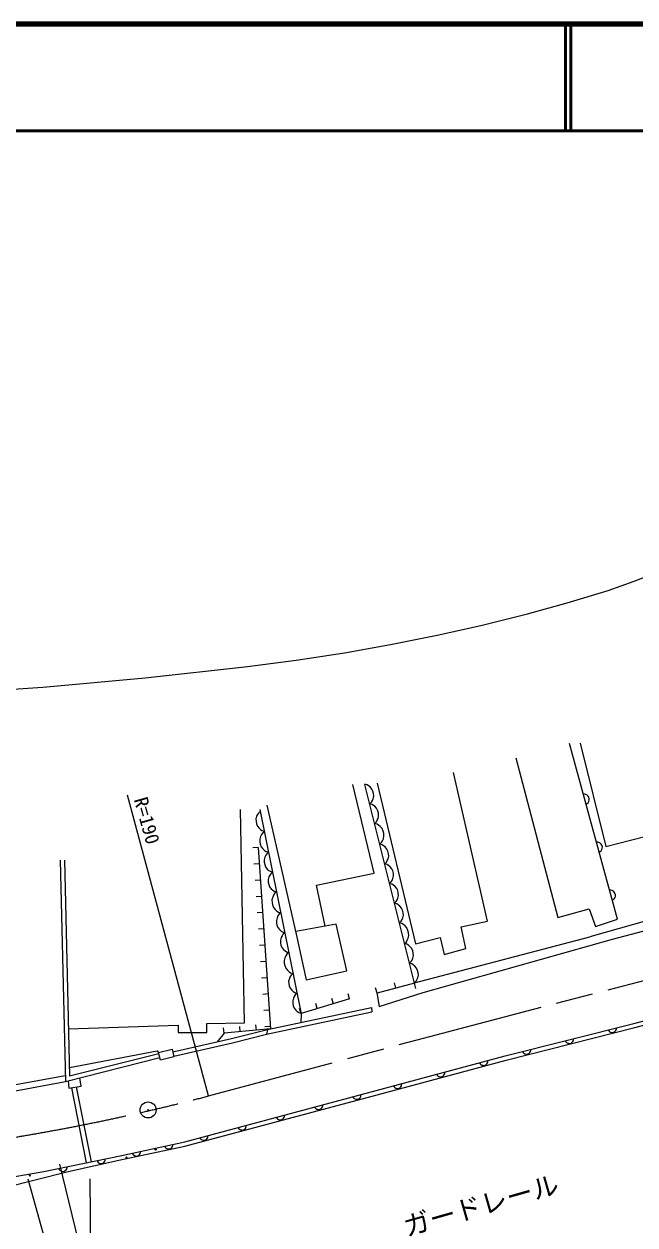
# Model space of a CAD drawing. Units: millimetres, scale not verified. Extents: x 40000 to 680000, y 20000 to 380000.
# Drawn here: x 458004 to 515274, y 267422 to 380000 of the extents above; entities that cross this region are included whole.
import ezdxf
from ezdxf.enums import TextEntityAlignment as Align

# ---------------------------------------------------------------- set-up
doc = ezdxf.new("R2010")
doc.units = ezdxf.units.MM
doc.header["$LTSCALE"] = 1000
doc.linetypes.add('CHAIN', pattern=[18.5, 12, -1.5, 3.5, -1.5])
for name, color, linetype, lineweight in [('M-BGD', 7, 'Continuous', 25), ('M-BMK', 2, 'CHAIN', 13), ('M-BMK-SRVR', 3, 'Continuous', 25), ('M-STR-HTXT', 7, 'Continuous', 13), ('M-TTL', 2, 'Continuous', 140), ('M-TTL-LINE', 7, 'Continuous', 50)]:
    doc.layers.add(name, color=color, linetype=linetype, lineweight=lineweight)
doc.styles.add('ＭＳ ゴシック', font='')
doc.styles.get('ＭＳ ゴシック').set_extended_font_data('MS Gothic')

msp = doc.modelspace()

# ---------------------------------------------------------------- linework, layer by layer
at = {"layer": 'M-BGD'}
for p, q in [((513630, 296089), (509142, 312545)), ((510145, 312580), (512550, 302911)), ((504114, 311201), (508035, 296236)), ((501440, 295913), (498250, 309840)), ((490826, 300392), (488816, 308713)), ((490168, 308685), (489956, 308749)), ((494733, 289581), (489963, 308720)), ((490306, 308602), (490168, 308685)), ((490454, 308482), (490306, 308602)), ((490619, 308288), (490454, 308482)), ((491103, 308838), (494692, 293766)), ((490711, 308076), (490619, 308288)), ((490655, 307201), (490729, 307376)), ((490766, 307855), (490711, 308076)), ((490729, 307376), (490785, 307624)), ((490785, 307624), (490766, 307855)), ((510557, 307812), (510431, 307819)), ((510669, 307781), (510557, 307812)), ((510792, 307710), (510669, 307781)), ((510876, 307630), (510792, 307710)), ((510946, 307524), (510876, 307630)), ((510989, 307370), (510946, 307524)), ((510982, 307244), (510989, 307370)), ((478672, 286375), (478305, 306367)), ((480108, 306365), (483973, 287223)), ((480765, 306772), (483526, 294686)), ((490416, 306906), (490572, 307062)), ((490627, 306841), (490416, 306906)), ((490572, 307062), (490655, 307201)), ((490766, 306758), (490627, 306841)), ((490913, 306638), (490766, 306758)), ((491079, 306445), (490913, 306638)), ((491171, 306232), (491079, 306445)), ((491226, 306011), (491171, 306232)), ((510694, 306854), (510799, 306925)), ((510799, 306925), (510880, 307009)), ((510880, 307009), (510950, 307131)), ((510950, 307131), (510982, 307244)), ((479809, 305730), (479743, 305484)), ((479743, 305484), (479751, 305253)), ((479751, 305253), (479796, 305030)), ((479891, 305902), (479809, 305730)), ((479980, 306036), (479891, 305902)), ((480144, 306186), (479980, 306036)), ((490875, 305062), (491032, 305219)), ((491032, 305219), (491115, 305357)), ((491115, 305357), (491189, 305532)), ((491189, 305532), (491244, 305781)), ((491244, 305781), (491226, 306011)), ((479796, 305030), (479878, 304814)), ((479878, 304814), (480035, 304613)), ((480035, 304613), (480177, 304487)), ((480254, 304025), (480168, 303844)), ((480177, 304487), (480311, 304397)), ((480348, 304166), (480254, 304025)), ((480311, 304397), (480520, 304323)), ((480520, 304323), (480348, 304166)), ((491098, 304994), (490875, 305062)), ((491244, 304907), (491098, 304994)), ((491399, 304780), (491244, 304907)), ((491573, 304577), (491399, 304780)), ((491670, 304353), (491573, 304577)), ((491728, 304121), (491670, 304353)), ((491747, 303878), (491728, 304121)), ((480168, 303844), (480098, 303585)), ((480098, 303585), (480106, 303342)), ((480106, 303342), (480154, 303107)), ((480154, 303107), (480240, 302879)), ((480240, 302879), (480405, 302668)), ((491359, 303122), (491524, 303286)), ((491571, 303057), (491359, 303122)), ((491524, 303286), (491611, 303432)), ((491709, 302974), (491571, 303057)), ((491611, 303432), (491689, 303616)), ((491689, 303616), (491747, 303878)), ((491856, 302854), (491709, 302974)), ((492022, 302660), (491856, 302854)), ((511784, 303313), (511658, 303320)), ((511896, 303281), (511784, 303313)), ((512019, 303211), (511896, 303281)), ((512103, 303131), (512019, 303211)), ((512174, 303025), (512103, 303131)), ((512216, 302871), (512174, 303025)), ((512209, 302745), (512216, 302871)), ((512550, 302911), (516182, 303844)), ((479955, 302803), (479456, 302770)), ((479955, 302803), (481098, 285807)), ((480405, 302668), (480555, 302535)), ((480581, 301908), (480515, 301662)), ((480555, 302535), (480696, 302441)), ((480663, 302079), (480581, 301908)), ((480752, 302213), (480663, 302079)), ((480696, 302441), (480916, 302363)), ((480916, 302363), (480752, 302213)), ((492114, 302448), (492022, 302660)), ((492058, 301573), (492132, 301748)), ((492169, 302227), (492114, 302448)), ((492132, 301748), (492187, 301997)), ((492187, 301997), (492169, 302227)), ((511921, 302355), (512026, 302425)), ((512026, 302425), (512107, 302510)), ((512107, 302510), (512177, 302632)), ((512177, 302632), (512209, 302745)), ((461396, 301615), (461887, 280879)), ((461796, 301625), (462275, 281389)), ((480057, 301278), (479559, 301244)), ((480515, 301662), (480523, 301431)), ((480523, 301431), (480568, 301207)), ((480568, 301207), (480650, 300991)), ((480650, 300991), (480807, 300790)), ((480807, 300790), (480949, 300664)), ((480949, 300664), (481083, 300575)), ((491818, 301278), (491975, 301435)), ((492030, 301213), (491818, 301278)), ((491975, 301435), (492058, 301573)), ((492168, 301130), (492030, 301213)), ((492316, 301010), (492168, 301130)), ((492481, 300817), (492316, 301010)), ((492573, 300605), (492481, 300817)), ((492629, 300383), (492573, 300605)), ((480160, 299753), (479661, 299719)), ((480957, 300045), (480891, 299799)), ((480891, 299799), (480899, 299568)), ((480899, 299568), (480944, 299345)), ((481039, 300217), (480957, 300045)), ((481128, 300351), (481039, 300217)), ((481083, 300575), (481292, 300500)), ((481292, 300500), (481128, 300351)), ((485427, 299288), (490826, 300392)), ((492278, 299434), (492434, 299591)), ((492434, 299591), (492518, 299729)), ((492518, 299729), (492591, 299904)), ((492591, 299904), (492647, 300153)), ((492647, 300153), (492629, 300383)), ((480944, 299345), (481026, 299129)), ((481026, 299129), (481183, 298928)), ((481183, 298928), (481325, 298801)), ((481402, 298339), (481316, 298159)), ((481325, 298801), (481459, 298712)), ((481496, 298481), (481402, 298339)), ((481459, 298712), (481668, 298638)), ((481668, 298638), (481496, 298481)), ((486225, 295422), (485427, 299288)), ((492490, 299370), (492278, 299434)), ((492628, 299287), (492490, 299370)), ((492775, 299167), (492628, 299287)), ((492941, 298973), (492775, 299167)), ((493033, 298761), (492941, 298973)), ((493088, 298540), (493033, 298761)), ((493106, 298309), (493088, 298540)), ((513011, 298814), (512885, 298821)), ((513123, 298782), (513011, 298814)), ((513246, 298712), (513123, 298782)), ((513330, 298631), (513246, 298712)), ((513401, 298526), (513330, 298631)), ((513443, 298372), (513401, 298526)), ((513436, 298246), (513443, 298372)), ((480263, 298227), (479764, 298194)), ((481316, 298159), (481246, 297900)), ((481246, 297900), (481254, 297657)), ((481254, 297657), (481302, 297421)), ((481302, 297421), (481388, 297194)), ((492737, 297591), (492894, 297747)), ((492949, 297526), (492737, 297591)), ((492894, 297747), (492977, 297886)), ((493087, 297443), (492949, 297526)), ((492977, 297886), (493051, 298061)), ((493051, 298061), (493106, 298309)), ((493235, 297323), (493087, 297443)), ((493400, 297129), (493235, 297323)), ((513148, 297856), (513253, 297926)), ((513253, 297926), (513334, 298010)), ((513334, 298010), (513404, 298133)), ((513404, 298133), (513436, 298246)), ((480365, 296702), (479866, 296668)), ((481388, 297194), (481553, 296983)), ((481553, 296983), (481703, 296849)), ((481729, 296222), (481663, 295976)), ((481703, 296849), (481844, 296756)), ((481811, 296394), (481729, 296222)), ((481900, 296528), (481811, 296394)), ((481844, 296756), (482064, 296678)), ((482064, 296678), (481900, 296528)), ((493492, 296917), (493400, 297129)), ((493436, 296042), (493510, 296217)), ((493548, 296696), (493492, 296917)), ((493510, 296217), (493566, 296466)), ((493566, 296466), (493548, 296696)), ((508035, 296236), (510980, 297071)), ((510980, 297071), (511568, 295402)), ((520796, 297189), (511028, 294440)), ((511568, 295402), (513630, 296089)), ((513164, 294219), (521237, 296354)), ((480468, 295177), (479969, 295143)), ((481663, 295976), (481671, 295745)), ((481671, 295745), (481716, 295522)), ((481716, 295522), (481798, 295306)), ((481798, 295306), (481955, 295105)), ((481955, 295105), (482097, 294978)), ((482097, 294978), (482231, 294889)), ((487268, 295606), (483472, 294937)), ((488250, 291250), (487268, 295606)), ((493197, 295747), (493353, 295904)), ((493420, 295679), (493197, 295747)), ((493353, 295904), (493436, 296042)), ((493565, 295592), (493420, 295679)), ((493720, 295465), (493565, 295592)), ((493895, 295262), (493720, 295465)), ((493992, 295038), (493895, 295262)), ((494050, 294805), (493992, 295038)), ((498986, 295361), (501440, 295913)), ((499416, 293336), (498986, 295361)), ((482105, 294360), (482039, 294114)), ((482039, 294114), (482047, 293883)), ((482047, 293883), (482092, 293659)), ((482187, 294532), (482105, 294360)), ((482276, 294666), (482187, 294532)), ((482231, 294889), (482440, 294815)), ((482440, 294815), (482276, 294666)), ((483526, 294686), (484446, 290392)), ((493680, 293807), (493845, 293971)), ((493845, 293971), (493933, 294117)), ((493933, 294117), (494011, 294301)), ((494011, 294301), (494069, 294563)), ((494069, 294563), (494050, 294805)), ((494599, 290119), (511028, 294440)), ((494692, 293766), (497023, 294379)), ((495409, 289225), (513164, 294219)), ((497023, 294379), (497391, 292784)), ((480571, 293651), (480072, 293618)), ((482092, 293659), (482174, 293443)), ((482174, 293443), (482331, 293243)), ((482331, 293243), (482473, 293116)), ((482473, 293116), (482607, 293027)), ((482644, 292796), (482550, 292654)), ((482607, 293027), (482816, 292953)), ((482816, 292953), (482644, 292796)), ((493892, 293742), (493680, 293807)), ((494030, 293659), (493892, 293742)), ((494178, 293539), (494030, 293659)), ((494344, 293345), (494178, 293539)), ((494436, 293133), (494344, 293345)), ((494491, 292912), (494436, 293133)), ((494509, 292682), (494491, 292912)), ((497391, 292784), (499416, 293336)), ((480673, 292126), (480174, 292093)), ((482464, 292474), (482394, 292215)), ((482394, 292215), (482402, 291971)), ((482402, 291971), (482450, 291736)), ((482450, 291736), (482536, 291509)), ((482550, 292654), (482464, 292474)), ((494140, 291963), (494297, 292119)), ((494352, 291898), (494140, 291963)), ((494297, 292119), (494380, 292258)), ((494490, 291815), (494352, 291898)), ((494380, 292258), (494453, 292433)), ((494453, 292433), (494509, 292682)), ((494637, 291695), (494490, 291815)), ((494803, 291502), (494637, 291695)), ((480776, 290601), (480277, 290567)), ((482536, 291509), (482701, 291297)), ((482701, 291297), (482851, 291164)), ((482877, 290537), (482811, 290291)), ((482851, 291164), (482992, 291070)), ((482959, 290709), (482877, 290537)), ((483048, 290843), (482959, 290709)), ((482992, 291070), (483212, 290992)), ((483212, 290992), (483048, 290843)), ((484446, 290392), (488250, 291250)), ((494606, 290092), (494478, 290576)), ((494895, 291290), (494803, 291502)), ((494839, 290414), (494913, 290589)), ((494950, 291068), (494895, 291290)), ((494913, 290589), (494968, 290838)), ((494968, 290838), (494950, 291068)), ((482811, 290291), (482819, 290060)), ((482819, 290060), (482864, 289837)), ((482864, 289837), (482946, 289621)), ((482946, 289621), (483103, 289420)), ((483103, 289420), (483245, 289293)), ((491092, 289161), (490964, 289645)), ((494606, 290092), (491092, 289161)), ((492849, 289627), (492721, 290110)), ((494599, 290119), (494756, 290276)), ((494756, 290276), (494839, 290414)), ((515161, 286312), (528287, 289820)), ((515262, 285925), (528391, 289434)), ((480878, 289075), (480380, 289042)), ((483253, 288675), (483187, 288429)), ((483187, 288429), (483195, 288198)), ((483245, 289293), (483379, 289204)), ((483335, 288846), (483253, 288675)), ((483424, 288981), (483335, 288846)), ((483379, 289204), (483588, 289130)), ((483588, 289130), (483424, 288981)), ((488527, 288626), (483969, 287242)), ((487008, 288165), (486862, 288643)), ((488527, 288626), (488382, 289104)), ((491090, 289176), (491286, 287900)), ((491286, 287900), (495409, 289225)), ((480981, 287550), (480482, 287517)), ((480732, 285320), (490609, 287404)), ((480823, 285749), (490563, 287803)), ((483195, 288198), (483240, 287974)), ((483240, 287974), (483322, 287758)), ((483322, 287758), (483479, 287557)), ((483479, 287557), (483621, 287431)), ((483621, 287431), (483755, 287342)), ((483755, 287342), (483964, 287268)), ((483969, 287242), (483824, 287721)), ((483973, 287223), (483963, 286411)), ((485488, 287704), (485343, 288182)), ((490563, 287803), (490609, 287404)), ((462170, 285823), (472460, 286145)), ((472460, 286145), (472460, 285454)), ((475144, 286298), (478672, 286375)), ((475144, 285454), (475144, 286298)), ((478272, 285539), (478225, 286037)), ((479794, 285683), (479747, 286181)), ((481084, 286025), (480585, 285991)), ((503112, 283263), (515161, 286312)), ((471941, 283638), (477443, 284888)), ((472460, 285454), (475144, 285454)), ((476750, 285395), (476110, 284585)), ((476750, 285395), (476703, 285892)), ((481098, 285807), (476750, 285395)), ((477443, 284888), (480823, 285749)), ((477532, 284498), (480732, 285320)), ((480823, 285749), (480732, 285320)), ((503213, 282876), (515262, 285925)), ((509517, 284785), (509524, 284886)), ((512765, 285706), (512820, 285620)), ((512820, 285620), (512886, 285555)), ((512886, 285555), (512983, 285497)), ((512983, 285497), (513072, 285470)), ((513072, 285470), (513173, 285462)), ((513173, 285462), (513297, 285494)), ((513297, 285494), (513383, 285548)), ((513383, 285548), (513448, 285615)), ((513448, 285615), (513506, 285712)), ((513506, 285712), (513533, 285801)), ((513533, 285801), (513541, 285902)), ((462256, 282191), (470485, 283755)), ((470485, 283755), (470620, 283583)), ((470620, 283583), (471876, 283897)), ((471876, 283897), (472054, 283186)), ((472038, 283250), (477532, 284498)), ((505474, 283679), (505501, 283768)), ((505501, 283768), (505508, 283869)), ((508749, 284689), (508803, 284604)), ((508803, 284604), (508870, 284538)), ((508870, 284538), (508967, 284480)), ((508967, 284480), (509056, 284453)), ((509056, 284453), (509157, 284446)), ((509157, 284446), (509281, 284477)), ((509281, 284477), (509366, 284532)), ((509366, 284532), (509432, 284598)), ((509432, 284598), (509490, 284695)), ((509490, 284695), (509517, 284785)), ((461887, 280879), (470739, 283107)), ((462275, 281389), (470642, 283495)), ((470798, 282872), (470620, 283583)), ((472054, 283186), (470798, 282872)), ((490999, 280022), (503112, 283263)), ((491103, 279635), (503213, 282876)), ((500707, 282619), (500763, 282535)), ((501391, 282537), (501448, 282635)), ((501448, 282635), (501474, 282725)), ((501474, 282725), (501480, 282826)), ((504732, 283673), (504787, 283588)), ((504787, 283588), (504853, 283522)), ((504853, 283522), (504950, 283464)), ((504950, 283464), (505040, 283437)), ((505040, 283437), (505141, 283430)), ((505141, 283430), (505265, 283461)), ((505265, 283461), (505350, 283516)), ((505350, 283516), (505416, 283582)), ((505416, 283582), (505474, 283679)), ((496669, 281539), (496725, 281454)), ((496725, 281454), (496792, 281390)), ((497289, 281390), (497354, 281457)), ((497354, 281457), (497410, 281555)), ((497410, 281555), (497436, 281645)), ((497436, 281645), (497442, 281746)), ((500763, 282535), (500830, 282470)), ((500830, 282470), (500928, 282413)), ((500928, 282413), (501017, 282388)), ((501017, 282388), (501118, 282382)), ((501118, 282382), (501242, 282415)), ((501242, 282415), (501326, 282470)), ((501326, 282470), (501391, 282537)), ((449261, 279131), (461874, 281435)), ((449341, 278535), (461887, 280879)), ((462131, 280940), (462219, 280247)), ((462219, 280247), (463348, 280444)), ((462892, 280365), (464305, 273334)), ((463348, 280444), (463240, 281219)), ((492632, 280459), (492687, 280374)), ((492687, 280374), (492754, 280309)), ((493251, 280310), (493316, 280377)), ((493316, 280377), (493373, 280475)), ((493373, 280475), (493398, 280564)), ((493398, 280564), (493404, 280665)), ((496792, 281390), (496890, 281333)), ((496890, 281333), (496980, 281307)), ((496980, 281307), (497081, 281301)), ((497081, 281301), (497204, 281334)), ((497204, 281334), (497289, 281390)), ((462455, 280289), (463824, 273236)), ((473072, 274808), (491103, 279635)), ((473075, 275220), (490999, 280022)), ((488820, 279438), (488876, 279354)), ((488876, 279354), (488943, 279289)), ((488943, 279289), (489041, 279232)), ((489041, 279232), (489131, 279207)), ((489131, 279207), (489232, 279200)), ((489232, 279200), (489356, 279234)), ((489356, 279234), (489440, 279289)), ((489440, 279289), (489505, 279356)), ((489505, 279356), (489561, 279454)), ((489561, 279454), (489587, 279544)), ((489587, 279544), (489593, 279645)), ((492754, 280309), (492852, 280253)), ((492852, 280253), (492942, 280227)), ((492942, 280227), (493043, 280221)), ((493043, 280221), (493167, 280254)), ((493167, 280254), (493251, 280310)), ((485236, 278478), (485291, 278393)), ((485291, 278393), (485358, 278329)), ((485358, 278329), (485456, 278272)), ((485456, 278272), (485546, 278246)), ((485546, 278246), (485647, 278240)), ((485647, 278240), (485771, 278273)), ((485771, 278273), (485855, 278329)), ((485855, 278329), (485920, 278396)), ((485920, 278396), (485977, 278494)), ((485977, 278494), (486002, 278584)), ((486002, 278584), (486008, 278685)), ((481651, 277518), (481706, 277433)), ((481706, 277433), (481774, 277368)), ((481774, 277368), (481871, 277312)), ((481871, 277312), (481961, 277286)), ((481961, 277286), (482062, 277280)), ((482062, 277280), (482186, 277313)), ((482186, 277313), (482270, 277369)), ((482270, 277369), (482335, 277436)), ((482335, 277436), (482392, 277534)), ((482392, 277534), (482417, 277623)), ((482417, 277623), (482423, 277725)), ((478066, 276557), (478122, 276473)), ((478122, 276473), (478189, 276408)), ((478189, 276408), (478287, 276351)), ((478287, 276351), (478376, 276326)), ((478376, 276326), (478477, 276320)), ((478477, 276320), (478601, 276353)), ((478601, 276353), (478685, 276408)), ((478685, 276408), (478750, 276476)), ((478750, 276476), (478807, 276573)), ((478807, 276573), (478833, 276663)), ((478833, 276663), (478839, 276764)), ((466888, 273483), (473072, 274808)), ((467029, 273894), (473075, 275220)), ((471173, 274803), (471225, 274716)), ((471225, 274716), (471289, 274648)), ((471853, 274690), (471914, 274785)), ((471914, 274785), (471943, 274874)), ((471943, 274874), (471954, 274974)), ((474481, 275597), (474537, 275512)), ((474537, 275512), (474604, 275448)), ((474604, 275448), (474702, 275391)), ((474702, 275391), (474792, 275365)), ((474792, 275365), (474893, 275359)), ((474893, 275359), (475016, 275392)), ((475016, 275392), (475101, 275448)), ((475101, 275448), (475165, 275515)), ((475165, 275515), (475222, 275613)), ((475222, 275613), (475248, 275703)), ((475248, 275703), (475254, 275804)), ((459863, 272422), (467029, 273894)), ((465617, 273506), (465629, 273607)), ((468150, 274140), (468201, 274053)), ((468201, 274053), (468266, 273985)), ((468266, 273985), (468361, 273924)), ((468361, 273924), (468449, 273894)), ((468449, 273894), (468550, 273884)), ((468550, 273884), (468675, 273911)), ((468675, 273911), (468762, 273963)), ((468762, 273963), (468830, 274027)), ((468830, 274027), (468891, 274122)), ((468891, 274122), (468920, 274211)), ((468920, 274211), (468931, 274311)), ((471289, 274648), (471384, 274587)), ((471384, 274587), (471472, 274558)), ((471472, 274558), (471573, 274547)), ((471573, 274547), (471698, 274574)), ((471698, 274574), (471785, 274626)), ((471785, 274626), (471853, 274690)), ((461263, 272709), (461313, 272622)), ((461313, 272622), (461376, 272553)), ((461376, 272553), (461471, 272491)), ((461471, 272491), (461559, 272460)), ((461559, 272460), (461659, 272448)), ((461659, 272448), (461785, 272474)), ((461785, 272474), (461872, 272524)), ((461872, 272524), (461941, 272587)), ((461941, 272587), (462003, 272682)), ((462003, 272682), (462034, 272770)), ((462029, 272403), (466888, 273483)), ((462034, 272770), (462046, 272870)), ((464846, 273446), (464896, 273358)), ((464896, 273358), (464959, 273289)), ((464959, 273289), (465054, 273227)), ((465054, 273227), (465142, 273196)), ((465142, 273196), (465242, 273184)), ((465242, 273184), (465368, 273210)), ((465368, 273210), (465455, 273260)), ((465455, 273260), (465524, 273324)), ((465524, 273324), (465586, 273418)), ((465586, 273418), (465617, 273506)), ((454098, 271445), (459863, 272422)), ((456213, 270936), (462029, 272403))]:
    msp.add_line(p, q, dxfattribs=at)
for centre in [(467611, 273756), (470343, 274488), (458548, 272061)]:
    msp.add_circle(centre, 50, dxfattribs=at)
at = {"layer": 'M-BMK'}
for p, q in [((494858, 284780), (519324, 291198)), ((475311, 279513), (494858, 284780))]:
    msp.add_line(p, q, dxfattribs=at)
msp.add_arc((423990, 475909), 202990, 268.56073, 284.64481, dxfattribs=at)
at = {"layer": 'M-BMK-SRVR'}
for radius in [750, 30]:
    msp.add_circle((469638, 278203), radius, dxfattribs=at)
at = {"layer": 'M-STR-HTXT'}
for p, q in [((475311, 279513), (467710, 307710)), ((461335, 273121), (466096, 253587)), ((458347, 271741), (463397, 253685)), ((464182, 271747), (464378, 247648))]:
    msp.add_line(p, q, dxfattribs=at)
msp.add_lwpolyline([(371971, 315602), (381770, 315473), (391550, 315449), (401350, 315488), (410996, 315625), (420792, 315898), (430528, 316253), (440319, 316677), (449995, 317183), (459773, 317842), (469350, 318713), (478959, 319770), (483520, 320362), (488040, 321051), (492372, 321822), (496883, 322729), (500941, 323648), (505207, 324723), (508916, 325747), (512745, 326911), (515202, 327759), (517644, 328711), (518568, 329089)], dxfattribs=at)
at = {"layer": 'M-TTL'}
msp.add_line((680000, 380000), (40000, 380000), dxfattribs=at)
at = {"layer": 'M-TTL-LINE'}
for p, q in [((508747, 380000), (508747, 370000)), ((509247, 380000), (509247, 370000)), ((40000, 370000), (680000, 370000))]:
    msp.add_line(p, q, dxfattribs=at)

# ---------------------------------------------------------------- texts
at = {"layer": 'M-STR-HTXT', "style": 'ＭＳ ゴシック'}
for s, height, rotation, p in [('R=190', 1320, 285.7, (467904, 307204)), ('ガードレール', 1833, 15.9, (494027, 265805))]:
    msp.add_text(s, height=height, rotation=rotation, dxfattribs=at).set_placement(p, align=Align.BOTTOM_LEFT)

doc.saveas('drawing.dxf')
